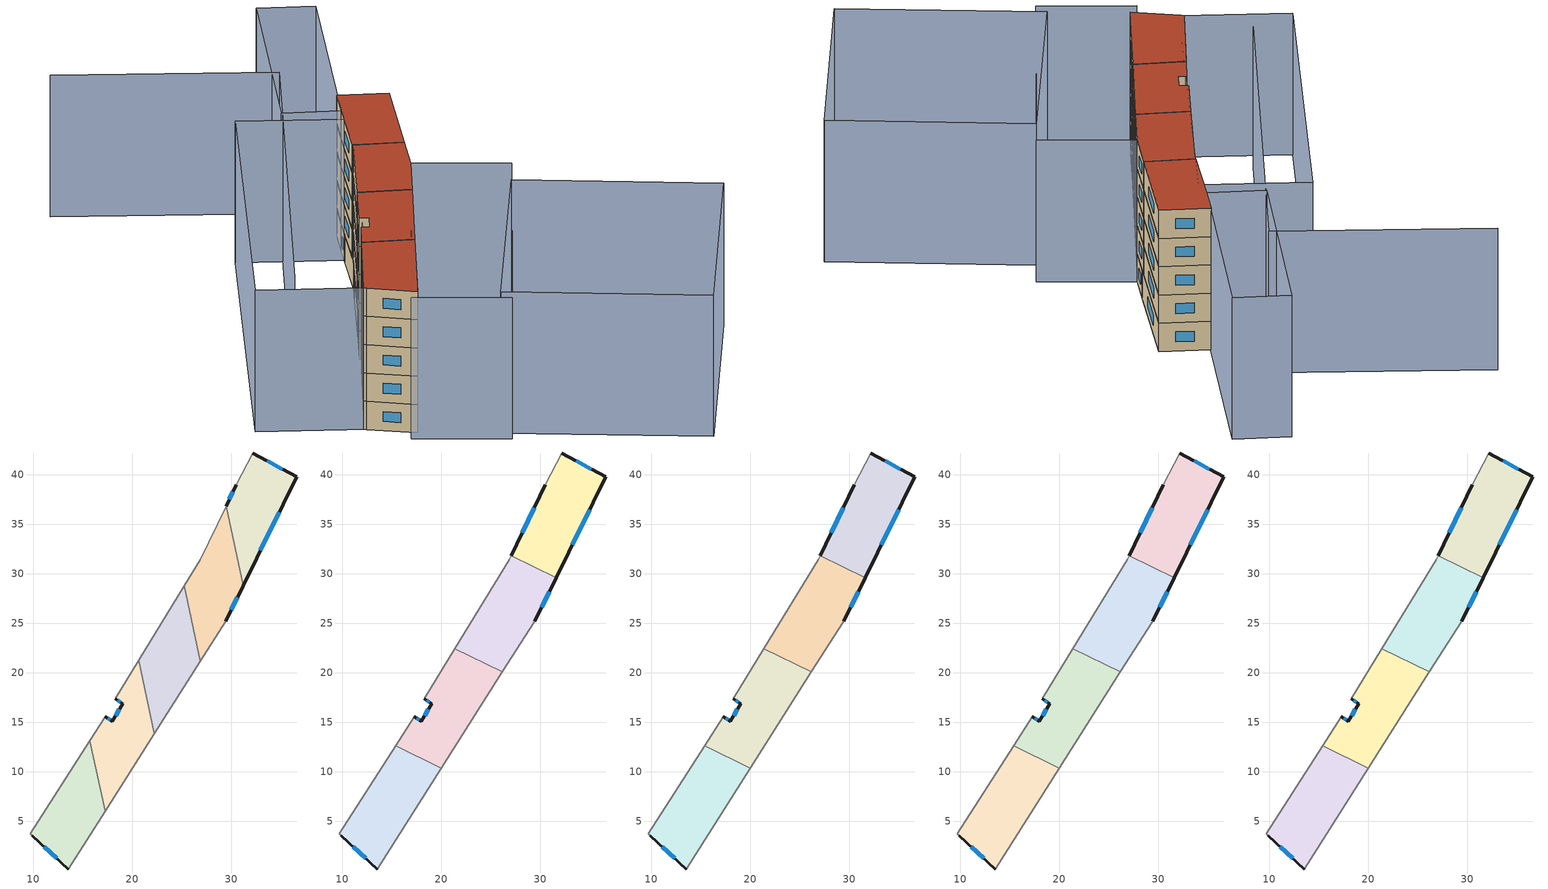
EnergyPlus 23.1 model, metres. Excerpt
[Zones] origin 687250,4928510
870c8e3164abf7e1_F0_dwelling_0
 floor ground (EU_floor_Construction): 36.61,39.79 31.19,28.79 29.47,36.84 30.5,38.99 32.17,42.21 z0
 wall outside (EU_wall_Construction): 30.5,38.99 29.47,36.84 / 31.19,28.79 36.61,39.79 32.17,42.21 z0:3
 wall to 870c8e3164abf7e1_F0_dwelling_1 (EU_wall_Construction): 29.47,36.84 31.19,28.79 z0:3
 wall adiabatic (EU_wall_Construction): 32.17,42.21 30.5,38.99 z0:3
 window (EU_Window_Construction): 30.17,38.29 29.81,37.54 / 35.17,40.58 33.61,41.43 / 32.95,32.37 34.85,36.22 z0.98:2.02
870c8e3164abf7e1_F0_dwelling_1
 floor ground (EU_floor_Construction): 29.47,36.84 31.19,28.79 29.42,25.21 26.86,21.18 25.25,28.78 26.87,31.42 z0
 wall outside (EU_wall_Construction): 29.42,25.21 31.19,28.79 z0:3
 wall adiabatic (EU_wall_Construction): 26.86,21.18 29.42,25.21 / 29.47,36.84 26.87,31.42 25.25,28.78 z0:3
 wall to 870c8e3164abf7e1_F0_dwelling_2 (EU_wall_Construction): 25.25,28.78 26.86,21.18 z0:3
 window (EU_Window_Construction): 29.99,26.37 30.61,27.62 z0.98:2.02
870c8e3164abf7e1_F0_dwelling_2
 floor ground (EU_floor_Construction): 25.25,28.78 26.86,21.18 22.22,13.85 20.64,21.26 z0
 wall adiabatic (EU_wall_Construction): 25.25,28.78 20.64,21.26 / 22.22,13.85 26.86,21.18 z0:3
 wall to 870c8e3164abf7e1_F0_dwelling_3 (EU_wall_Construction): 20.64,21.26 22.22,13.85 z0:3
 ceiling adiabatic (EU_roof_Construction): 22.22,13.85 26.86,21.18 25.25,28.78 20.64,21.26 z3
870c8e3164abf7e1_F0_dwelling_3
 floor ground (EU_floor_Construction): 20.64,21.26 22.22,13.85 17.23,5.98 15.71,13.14 17.26,15.57 17.97,15.11 19.04,16.86 18.27,17.38 z0
 wall outside (EU_wall_Construction): 18.27,17.38 19.04,16.86 17.97,15.11 17.26,15.57 z0:3
 wall adiabatic (EU_wall_Construction): 17.23,5.98 22.22,13.85 / 17.26,15.57 15.71,13.14 / 20.64,21.26 18.27,17.38 z0:3
 wall to 870c8e3164abf7e1_F0_dwelling_4 (EU_wall_Construction): 15.71,13.14 17.23,5.98 z0:3
 window (EU_Window_Construction): 17.74,15.25 17.49,15.42 / 18.69,16.29 18.32,15.67 / 18.52,17.21 18.79,17.03 z0.98:2.02
870c8e3164abf7e1_F0_dwelling_4
 floor ground (EU_floor_Construction): 15.71,13.14 17.23,5.98 13.54,0.16 9.87,3.52 9.68,3.71 z0
 wall outside (EU_wall_Construction): 9.87,3.52 13.54,0.16 z0:3
 wall adiabatic (EU_wall_Construction): 13.54,0.16 17.23,5.98 / 15.71,13.14 9.68,3.71 9.87,3.52 z0:3
 window (EU_Window_Construction): 11.06,2.42 12.35,1.25 z0.98:2.02
870c8e3164abf7e1_F1_dwelling_0
 floor to 870c8e3164abf7e1_F0_dwelling_4 (EU_floor_Construction): 15.87,12.37 17.23,5.98 13.54,0.16 9.87,3.52 9.68,3.71 15.38,12.62 z3
 floor to 870c8e3164abf7e1_F0_dwelling_3 (EU_floor_Construction): 20,10.34 17.23,5.98 15.87,12.37 z3
 wall outside (EU_wall_Construction): 9.87,3.52 13.54,0.16 z3:6
 wall adiabatic (EU_wall_Construction): 15.38,12.62 9.68,3.71 9.87,3.52 / 13.54,0.16 20,10.34 z3:6
 wall to 870c8e3164abf7e1_F1_dwelling_1 (EU_wall_Construction): 20,10.34 15.38,12.62 z3:6
 window (EU_Window_Construction): 11.06,2.42 12.35,1.25 z3.98:5.02
870c8e3164abf7e1_F1_dwelling_1
 floor to 870c8e3164abf7e1_F0_dwelling_3 (EU_floor_Construction): 20.64,21.26 22.22,13.85 20,10.34 15.87,12.37 15.71,13.14 17.26,15.57 17.97,15.11 19.04,16.86 18.27,17.38 z3
 floor to 870c8e3164abf7e1_F0_dwelling_4 (EU_floor_Construction): 15.71,13.14 15.87,12.37 15.38,12.62 z3
 floor adiabatic (EU_floor_Construction): 26.17,20.09 22.22,13.85 20.64,21.26 21.37,22.45 z3
 wall outside (EU_wall_Construction): 18.27,17.38 19.04,16.86 17.97,15.11 17.26,15.57 z3:6
 wall to 870c8e3164abf7e1_F1_dwelling_2 (EU_wall_Construction): 26.17,20.08 21.37,22.45 z3:6
 wall adiabatic (EU_wall_Construction): 20,10.34 26.17,20.08 / 17.26,15.57 15.38,12.62 / 21.37,22.45 18.27,17.38 z3:6
 window (EU_Window_Construction): 17.74,15.25 17.49,15.42 / 18.69,16.29 18.32,15.67 / 18.52,17.21 18.79,17.03 z3.98:5.02
870c8e3164abf7e1_F1_dwelling_2
 floor to 870c8e3164abf7e1_F0_dwelling_1 (EU_floor_Construction): 30.94,29.94 31.19,28.79 29.42,25.21 26.86,21.18 25.25,28.78 26.87,31.42 27.07,31.84 z3
 floor to 870c8e3164abf7e1_F0_dwelling_0 (EU_floor_Construction): 31.59,29.62 31.19,28.79 30.94,29.94 z3
 floor adiabatic (EU_floor_Construction): 25.25,28.78 26.86,21.18 26.17,20.09 21.37,22.45 z3
 wall outside (EU_wall_Construction): 29.42,25.21 31.59,29.62 z3:6
 wall adiabatic (EU_wall_Construction): 26.17,20.08 29.42,25.21 / 27.07,31.84 26.87,31.42 21.37,22.45 z3:6
 wall to 870c8e3164abf7e1_F1_dwelling_3 (EU_wall_Construction): 31.59,29.62 27.07,31.84 z3:6
 window (EU_Window_Construction): 30.13,26.64 30.89,28.18 z3.98:5.02
870c8e3164abf7e1_F1_dwelling_3
 floor to 870c8e3164abf7e1_F0_dwelling_0 (EU_floor_Construction): 36.61,39.79 31.59,29.62 30.94,29.94 29.47,36.84 30.5,38.99 32.17,42.21 z3
 floor to 870c8e3164abf7e1_F0_dwelling_1 (EU_floor_Construction): 29.47,36.84 30.94,29.94 27.07,31.84 z3
 wall outside (EU_wall_Construction): 31.59,29.62 36.61,39.79 32.17,42.21 / 30.5,38.99 27.07,31.84 z3:6
 wall adiabatic (EU_wall_Construction): 32.17,42.21 30.5,38.99 z3:6
 window (EU_Window_Construction): 33.22,32.93 34.98,36.48 / 29.38,36.66 28.18,34.16 / 35.17,40.58 33.61,41.43 z3.98:5.02
870c8e3164abf7e1_F2_dwelling_0
 floor to 870c8e3164abf7e1_F1_dwelling_0 (EU_floor_Construction): 20,10.34 13.54,0.16 9.87,3.52 9.68,3.71 15.38,12.62 z6
 wall outside (EU_wall_Construction): 9.87,3.52 13.54,0.16 z6:9
 wall adiabatic (EU_wall_Construction): 15.38,12.62 9.68,3.71 9.87,3.52 / 13.54,0.16 20,10.34 z6:9
 wall to 870c8e3164abf7e1_F2_dwelling_1 (EU_wall_Construction): 20,10.34 15.38,12.62 z6:9
 window (EU_Window_Construction): 11.06,2.42 12.35,1.25 z6.98:8.02
870c8e3164abf7e1_F2_dwelling_1
 floor to 870c8e3164abf7e1_F1_dwelling_1 (EU_floor_Construction): 26.17,20.08 20,10.34 15.38,12.62 17.26,15.57 17.97,15.11 19.04,16.86 18.27,17.38 21.37,22.45 z6
 wall outside (EU_wall_Construction): 18.27,17.38 19.04,16.86 17.97,15.11 17.26,15.57 z6:9
 wall to 870c8e3164abf7e1_F2_dwelling_2 (EU_wall_Construction): 26.17,20.08 21.37,22.45 z6:9
 wall adiabatic (EU_wall_Construction): 20,10.34 26.17,20.08 / 17.26,15.57 15.38,12.62 / 21.37,22.45 18.27,17.38 z6:9
 window (EU_Window_Construction): 17.74,15.25 17.49,15.42 / 18.69,16.29 18.32,15.67 / 18.52,17.21 18.79,17.03 z6.98:8.02
870c8e3164abf7e1_F2_dwelling_2
 floor to 870c8e3164abf7e1_F1_dwelling_2 (EU_floor_Construction): 31.59,29.62 29.42,25.21 26.17,20.08 21.37,22.45 26.87,31.42 27.07,31.84 z6
 wall outside (EU_wall_Construction): 29.42,25.21 31.59,29.62 z6:9
 wall adiabatic (EU_wall_Construction): 26.17,20.08 29.42,25.21 / 27.07,31.84 26.87,31.42 21.37,22.45 z6:9
 wall to 870c8e3164abf7e1_F2_dwelling_3 (EU_wall_Construction): 31.59,29.62 27.07,31.84 z6:9
 window (EU_Window_Construction): 30.13,26.64 30.89,28.18 z6.98:8.02
870c8e3164abf7e1_F2_dwelling_3
 floor to 870c8e3164abf7e1_F1_dwelling_3 (EU_floor_Construction): 36.61,39.79 31.59,29.62 27.07,31.84 30.5,38.99 32.17,42.21 z6
 wall outside (EU_wall_Construction): 31.59,29.62 36.61,39.79 32.17,42.21 / 30.5,38.99 27.07,31.84 z6:9
 wall adiabatic (EU_wall_Construction): 32.17,42.21 30.5,38.99 z6:9
 window (EU_Window_Construction): 33.22,32.93 34.98,36.48 / 29.38,36.66 28.18,34.16 / 35.17,40.58 33.61,41.43 z6.98:8.02
870c8e3164abf7e1_F3_dwelling_0
 floor to 870c8e3164abf7e1_F2_dwelling_0 (EU_floor_Construction): 20,10.34 13.54,0.16 9.87,3.52 9.68,3.71 15.38,12.62 z9
 wall outside (EU_wall_Construction): 9.87,3.52 13.54,0.16 z9:12
 wall adiabatic (EU_wall_Construction): 15.38,12.62 9.68,3.71 9.87,3.52 / 13.54,0.16 20,10.34 z9:12
 wall to 870c8e3164abf7e1_F3_dwelling_1 (EU_wall_Construction): 20,10.34 15.38,12.62 z9:12
 window (EU_Window_Construction): 11.06,2.42 12.35,1.25 z9.98:11.02
870c8e3164abf7e1_F3_dwelling_1
 floor to 870c8e3164abf7e1_F2_dwelling_1 (EU_floor_Construction): 26.17,20.08 20,10.34 15.38,12.62 17.26,15.57 17.97,15.11 19.04,16.86 18.27,17.38 21.37,22.45 z9
 wall outside (EU_wall_Construction): 18.27,17.38 19.04,16.86 17.97,15.11 17.26,15.57 z9:12
 wall to 870c8e3164abf7e1_F3_dwelling_2 (EU_wall_Construction): 26.17,20.08 21.37,22.45 z9:12
 wall adiabatic (EU_wall_Construction): 20,10.34 26.17,20.08 / 17.26,15.57 15.38,12.62 / 21.37,22.45 18.27,17.38 z9:12
 window (EU_Window_Construction): 17.74,15.25 17.49,15.42 / 18.69,16.29 18.32,15.67 / 18.52,17.21 18.79,17.03 z9.98:11.02
870c8e3164abf7e1_F3_dwelling_2
 floor to 870c8e3164abf7e1_F2_dwelling_2 (EU_floor_Construction): 31.59,29.62 29.42,25.21 26.17,20.08 21.37,22.45 26.87,31.42 27.07,31.84 z9
 wall outside (EU_wall_Construction): 29.42,25.21 31.59,29.62 z9:12
 wall adiabatic (EU_wall_Construction): 26.17,20.08 29.42,25.21 / 27.07,31.84 26.87,31.42 21.37,22.45 z9:12
 wall to 870c8e3164abf7e1_F3_dwelling_3 (EU_wall_Construction): 31.59,29.62 27.07,31.84 z9:12
 window (EU_Window_Construction): 30.13,26.64 30.89,28.18 z9.98:11.02
870c8e3164abf7e1_F3_dwelling_3
 floor to 870c8e3164abf7e1_F2_dwelling_3 (EU_floor_Construction): 36.61,39.79 31.59,29.62 27.07,31.84 30.5,38.99 32.17,42.21 z9
 wall outside (EU_wall_Construction): 31.59,29.62 36.61,39.79 32.17,42.21 / 30.5,38.99 27.07,31.84 z9:12
 wall adiabatic (EU_wall_Construction): 32.17,42.21 30.5,38.99 z9:12
 window (EU_Window_Construction): 33.22,32.93 34.98,36.48 / 29.38,36.66 28.18,34.16 / 35.17,40.58 33.61,41.43 z9.98:11.02
870c8e3164abf7e1_F4_dwelling_0
 floor to 870c8e3164abf7e1_F3_dwelling_0 (EU_floor_Construction): 20,10.34 13.54,0.16 9.87,3.52 9.68,3.71 15.38,12.62 z12
 wall outside (EU_wall_Construction): 9.87,3.52 13.54,0.16 z12:15
 wall adiabatic (EU_wall_Construction): 15.38,12.62 9.68,3.71 9.87,3.52 / 13.54,0.16 20,10.34 z12:15
 wall to 870c8e3164abf7e1_F4_dwelling_1 (EU_wall_Construction): 20,10.34 15.38,12.62 z12:15
 window (EU_Window_Construction): 11.06,2.42 12.35,1.25 z12.98:14.02
 roof outside (EU_roof_Construction): 13.54,0.16 20,10.34 15.38,12.62 9.68,3.71 9.87,3.52 z15
870c8e3164abf7e1_F4_dwelling_1
 floor to 870c8e3164abf7e1_F3_dwelling_1 (EU_floor_Construction): 26.17,20.08 20,10.34 15.38,12.62 17.26,15.57 17.97,15.11 19.04,16.86 18.27,17.38 21.37,22.45 z12
 wall outside (EU_wall_Construction): 18.27,17.38 19.04,16.86 17.97,15.11 17.26,15.57 z12:15
 wall to 870c8e3164abf7e1_F4_dwelling_2 (EU_wall_Construction): 26.17,20.08 21.37,22.45 z12:15
 wall adiabatic (EU_wall_Construction): 20,10.34 26.17,20.08 / 17.26,15.57 15.38,12.62 / 21.37,22.45 18.27,17.38 z12:15
 window (EU_Window_Construction): 17.74,15.25 17.49,15.42 / 18.69,16.29 18.32,15.67 / 18.52,17.21 18.79,17.03 z12.98:14.02
 roof outside (EU_roof_Construction): 20,10.34 26.17,20.08 21.37,22.45 18.27,17.38 19.04,16.86 17.97,15.11 17.26,15.57 15.38,12.62 z15
870c8e3164abf7e1_F4_dwelling_2
 floor to 870c8e3164abf7e1_F3_dwelling_2 (EU_floor_Construction): 31.59,29.62 29.42,25.21 26.17,20.08 21.37,22.45 26.87,31.42 27.07,31.84 z12
 wall outside (EU_wall_Construction): 29.42,25.21 31.59,29.62 z12:15
 wall adiabatic (EU_wall_Construction): 26.17,20.08 29.42,25.21 / 27.07,31.84 26.87,31.42 21.37,22.45 z12:15
 wall to 870c8e3164abf7e1_F4_dwelling_3 (EU_wall_Construction): 31.59,29.62 27.07,31.84 z12:15
 window (EU_Window_Construction): 30.13,26.64 30.89,28.18 z12.98:14.02
 roof outside (EU_roof_Construction): 26.17,20.08 29.42,25.21 31.59,29.62 27.07,31.84 26.87,31.42 21.37,22.45 z15
870c8e3164abf7e1_F4_dwelling_3
 floor to 870c8e3164abf7e1_F3_dwelling_3 (EU_floor_Construction): 36.61,39.79 31.59,29.62 27.07,31.84 30.5,38.99 32.17,42.21 z12
 wall outside (EU_wall_Construction): 31.59,29.62 36.61,39.79 32.17,42.21 / 30.5,38.99 27.07,31.84 z12:15
 wall adiabatic (EU_wall_Construction): 32.17,42.21 30.5,38.99 z12:15
 window (EU_Window_Construction): 33.22,32.93 34.98,36.48 / 29.38,36.66 28.18,34.16 / 35.17,40.58 33.61,41.43 z12.98:14.02
 roof outside (EU_roof_Construction): 31.59,29.62 36.61,39.79 32.17,42.21 30.5,38.99 27.07,31.84 z15
shading: 11.68,61.36 30.47,49.7 / 30.47,49.7 5.51,9.48 / 51.99,4.64 36.87,-16.34 / 36.87,-16.34 20.21,-4.33 / 20.21,-4.33 35.33,16.64 / 35.33,16.64 51.99,4.64 / 37.53,19.82 20.35,-6.06 / 20.35,-6.06 12.24,-0.68 / 12.24,-0.68 29.42,25.21 / 29.42,25.21 37.53,19.82 / 0.67,9.07 20.66,42.61 / 20.66,42.61 30.16,36.95 / 30.16,36.95 10.17,3.41 / 10.17,3.41 0.67,9.07 / 30.5,38.99 25.38,41.7 / 25.38,41.7 36.78,63.24 / 36.78,63.24 41.9,60.53 / 41.9,60.53 30.5,38.99 z0:15
[Building]
EU S2 Campaign: North Axis=0; Terrain=City; Solar Distribution=FullExterior
[Site:Location]
Bologna: Latitude=44.5; Longitude=11.25; Time Zone=1; Elevation=37
[SizingPeriod:WeatherFileDays]
AnnualSizingPeriod: Begin Month=1; Begin Day of Month=1; End Month=12; End Day of Month=31; Day of Week for Start Day=Monday; Use Weather File Daylight Saving Period=No; Use Weather File Rain and Snow Indicators=No
[MATERIAL]
EU_InternalMass_Material: Roughness=MediumRough; Thickness=0.1; Conductivity=1; Density=1800; Specific Heat=900; Thermal Absorptance=0.9; Solar Absorptance=0.7; Visible Absorptance=0.7
[MATERIAL:NOMASS] Roughness=MediumRough; Thermal Absorptance=0.9; Solar Absorptance=0.7; Visible Absorptance=0.7
Name | Thermal Resistance
EU_wall_NoMass | 0.905828
EU_roof_NoMass | 0.37593
EU_floor_NoMass | 0.67114
[WINDOWMATERIAL:SIMPLEGLAZINGSYSTEM]
EU_Window_SimpleGlazing: UFactor=4.52486; Solar Heat Gain Coefficient=0.85; Visible Transmittance=0.85
[CONSTRUCTION]
EU_wall_Construction: EU_wall_NoMass
EU_roof_Construction: EU_roof_NoMass
EU_floor_Construction: EU_floor_NoMass
EU_Window_Construction: EU_Window_SimpleGlazing
EU_InternalMass_Construction: EU_InternalMass_Material
[ZONE] Type=1; Multiplier=1; Ceiling Height=autocalculate; Floor Area=autocalculate; Part of Total Floor Area=Yes
Name | Volume
870c8e3164abf7e1_F0_dwelling_0 | 139.75
870c8e3164abf7e1_F1_dwelling_0; 870c8e3164abf7e1_F2_dwelling_0; 870c8e3164abf7e1_F3_dwelling_0; 870c8e3164abf7e1_F4_dwelling_0 | 174.684
870c8e3164abf7e1_F0_dwelling_1; 870c8e3164abf7e1_F0_dwelling_4 | 139.749
870c8e3164abf7e1_F1_dwelling_1; 870c8e3164abf7e1_F2_dwelling_1; 870c8e3164abf7e1_F3_dwelling_1; 870c8e3164abf7e1_F4_dwelling_1 | 174.683
870c8e3164abf7e1_F0_dwelling_2 | 139.738
870c8e3164abf7e1_F1_dwelling_2; 870c8e3164abf7e1_F2_dwelling_2; 870c8e3164abf7e1_F3_dwelling_2; 870c8e3164abf7e1_F4_dwelling_2 | 174.681
870c8e3164abf7e1_F0_dwelling_3 | 139.731
870c8e3164abf7e1_F1_dwelling_3; 870c8e3164abf7e1_F2_dwelling_3; 870c8e3164abf7e1_F3_dwelling_3; 870c8e3164abf7e1_F4_dwelling_3 | 174.689
[INTERNALMASS] Construction=EU_InternalMass_Construction
Name | Zone or ZoneList | Surface Area
870c8e3164abf7e1_F0_dwelling_0_EU_InternalMass | 870c8e3164abf7e1_F0_dwelling_0 | 46.5829
870c8e3164abf7e1_F0_dwelling_1_EU_InternalMass | 870c8e3164abf7e1_F0_dwelling_1 | 46.5831
870c8e3164abf7e1_F0_dwelling_2_EU_InternalMass | 870c8e3164abf7e1_F0_dwelling_2 | 46.5789
870c8e3164abf7e1_F0_dwelling_3_EU_InternalMass | 870c8e3164abf7e1_F0_dwelling_3 | 46.5771
870c8e3164abf7e1_F0_dwelling_4_EU_InternalMass | 870c8e3164abf7e1_F0_dwelling_4 | 46.5833
870c8e3164abf7e1_F1_dwelling_0_EU_InternalMass | 870c8e3164abf7e1_F1_dwelling_0 | 58.2283
870c8e3164abf7e1_F1_dwelling_1_EU_InternalMass | 870c8e3164abf7e1_F1_dwelling_1 | 58.2277
870c8e3164abf7e1_F1_dwelling_2_EU_InternalMass | 870c8e3164abf7e1_F1_dwelling_2 | 58.2267
870c8e3164abf7e1_F1_dwelling_3_EU_InternalMass | 870c8e3164abf7e1_F1_dwelling_3 | 58.2295
870c8e3164abf7e1_F2_dwelling_0_EU_InternalMass | 870c8e3164abf7e1_F2_dwelling_0 | 58.2283
870c8e3164abf7e1_F2_dwelling_1_EU_InternalMass | 870c8e3164abf7e1_F2_dwelling_1 | 58.2277
870c8e3164abf7e1_F2_dwelling_2_EU_InternalMass | 870c8e3164abf7e1_F2_dwelling_2 | 58.2267
870c8e3164abf7e1_F2_dwelling_3_EU_InternalMass | 870c8e3164abf7e1_F2_dwelling_3 | 58.2295
870c8e3164abf7e1_F3_dwelling_0_EU_InternalMass | 870c8e3164abf7e1_F3_dwelling_0 | 58.2283
870c8e3164abf7e1_F3_dwelling_1_EU_InternalMass | 870c8e3164abf7e1_F3_dwelling_1 | 58.2277
870c8e3164abf7e1_F3_dwelling_2_EU_InternalMass | 870c8e3164abf7e1_F3_dwelling_2 | 58.2267
870c8e3164abf7e1_F3_dwelling_3_EU_InternalMass | 870c8e3164abf7e1_F3_dwelling_3 | 58.2295
870c8e3164abf7e1_F4_dwelling_0_EU_InternalMass | 870c8e3164abf7e1_F4_dwelling_0 | 58.2283
870c8e3164abf7e1_F4_dwelling_1_EU_InternalMass | 870c8e3164abf7e1_F4_dwelling_1 | 58.2277
870c8e3164abf7e1_F4_dwelling_2_EU_InternalMass | 870c8e3164abf7e1_F4_dwelling_2 | 58.2267
870c8e3164abf7e1_F4_dwelling_3_EU_InternalMass | 870c8e3164abf7e1_F4_dwelling_3 | 58.2295
[OTHEREQUIPMENT] Fuel Type=Electricity; Design Level Calculation Method=Watts/Area; Power per Zone Floor Area=1; Fraction Latent=0; Fraction Radiant=0; Fraction Lost=0; Carbon Dioxide Generation Rate=0; EndUse Subcategory=EU_Step8_InternalGains
Name | Zone or ZoneList or Space or SpaceList | Schedule
EU_Step8_InternalGain_870c8e3164abf7e1_F0_dwelling_0_f000 | 870c8e3164abf7e1_F0_dwelling_0 | EU_Step8_GainSchedule_870c8e3164abf7e1_F0_dwelling_0_f000
EU_Step8_InternalGain_870c8e3164abf7e1_F0_dwelling_1_f000 | 870c8e3164abf7e1_F0_dwelling_1 | EU_Step8_GainSchedule_870c8e3164abf7e1_F0_dwelling_1_f000
EU_Step8_InternalGain_870c8e3164abf7e1_F0_dwelling_2_f000 | 870c8e3164abf7e1_F0_dwelling_2 | EU_Step8_GainSchedule_870c8e3164abf7e1_F0_dwelling_2_f000
EU_Step8_InternalGain_870c8e3164abf7e1_F0_dwelling_3_f000 | 870c8e3164abf7e1_F0_dwelling_3 | EU_Step8_GainSchedule_870c8e3164abf7e1_F0_dwelling_3_f000
EU_Step8_InternalGain_870c8e3164abf7e1_F0_dwelling_4_f000 | 870c8e3164abf7e1_F0_dwelling_4 | EU_Step8_GainSchedule_870c8e3164abf7e1_F0_dwelling_4_f000
EU_Step8_InternalGain_870c8e3164abf7e1_F1_dwelling_0_f000 | 870c8e3164abf7e1_F1_dwelling_0 | EU_Step8_GainSchedule_870c8e3164abf7e1_F1_dwelling_0_f000
EU_Step8_InternalGain_870c8e3164abf7e1_F1_dwelling_1_f000 | 870c8e3164abf7e1_F1_dwelling_1 | EU_Step8_GainSchedule_870c8e3164abf7e1_F1_dwelling_1_f000
EU_Step8_InternalGain_870c8e3164abf7e1_F1_dwelling_2_f000 | 870c8e3164abf7e1_F1_dwelling_2 | EU_Step8_GainSchedule_870c8e3164abf7e1_F1_dwelling_2_f000
EU_Step8_InternalGain_870c8e3164abf7e1_F1_dwelling_3_f000 | 870c8e3164abf7e1_F1_dwelling_3 | EU_Step8_GainSchedule_870c8e3164abf7e1_F1_dwelling_3_f000
EU_Step8_InternalGain_870c8e3164abf7e1_F2_dwelling_0_f000 | 870c8e3164abf7e1_F2_dwelling_0 | EU_Step8_GainSchedule_870c8e3164abf7e1_F2_dwelling_0_f000
EU_Step8_InternalGain_870c8e3164abf7e1_F2_dwelling_1_f000 | 870c8e3164abf7e1_F2_dwelling_1 | EU_Step8_GainSchedule_870c8e3164abf7e1_F2_dwelling_1_f000
EU_Step8_InternalGain_870c8e3164abf7e1_F2_dwelling_2_f000 | 870c8e3164abf7e1_F2_dwelling_2 | EU_Step8_GainSchedule_870c8e3164abf7e1_F2_dwelling_2_f000
EU_Step8_InternalGain_870c8e3164abf7e1_F2_dwelling_3_f000 | 870c8e3164abf7e1_F2_dwelling_3 | EU_Step8_GainSchedule_870c8e3164abf7e1_F2_dwelling_3_f000
EU_Step8_InternalGain_870c8e3164abf7e1_F3_dwelling_0_f000 | 870c8e3164abf7e1_F3_dwelling_0 | EU_Step8_GainSchedule_870c8e3164abf7e1_F3_dwelling_0_f000
EU_Step8_InternalGain_870c8e3164abf7e1_F3_dwelling_1_f000 | 870c8e3164abf7e1_F3_dwelling_1 | EU_Step8_GainSchedule_870c8e3164abf7e1_F3_dwelling_1_f000
EU_Step8_InternalGain_870c8e3164abf7e1_F3_dwelling_2_f000 | 870c8e3164abf7e1_F3_dwelling_2 | EU_Step8_GainSchedule_870c8e3164abf7e1_F3_dwelling_2_f000
EU_Step8_InternalGain_870c8e3164abf7e1_F3_dwelling_3_f000 | 870c8e3164abf7e1_F3_dwelling_3 | EU_Step8_GainSchedule_870c8e3164abf7e1_F3_dwelling_3_f000
EU_Step8_InternalGain_870c8e3164abf7e1_F4_dwelling_0_f000 | 870c8e3164abf7e1_F4_dwelling_0 | EU_Step8_GainSchedule_870c8e3164abf7e1_F4_dwelling_0_f000
EU_Step8_InternalGain_870c8e3164abf7e1_F4_dwelling_1_f000 | 870c8e3164abf7e1_F4_dwelling_1 | EU_Step8_GainSchedule_870c8e3164abf7e1_F4_dwelling_1_f000
EU_Step8_InternalGain_870c8e3164abf7e1_F4_dwelling_2_f000 | 870c8e3164abf7e1_F4_dwelling_2 | EU_Step8_GainSchedule_870c8e3164abf7e1_F4_dwelling_2_f000
EU_Step8_InternalGain_870c8e3164abf7e1_F4_dwelling_3_f000 | 870c8e3164abf7e1_F4_dwelling_3 | EU_Step8_GainSchedule_870c8e3164abf7e1_F4_dwelling_3_f000
[ZONEVENTILATION:DESIGNFLOWRATE] Schedule=EU_AlwaysOn; Design Flow Rate Calculation Method=AirChanges/Hour; Air Changes per Hour=0.73129; Ventilation Type=Natural; Fan Pressure Rise=0; Fan Total Efficiency=1; Constant Term Coefficient=1; Temperature Term Coefficient=0; Velocity Term Coefficient=0; Velocity Squared Term Coefficient=0; Minimum Indoor Temperature=-100; Maximum Indoor Temperature=100; Delta Temperature=-100; Minimum Outdoor Temperature=-100; Maximum Outdoor Temperature=100; Maximum Wind Speed=40
Name | Zone or ZoneList or Space or SpaceList
EU_ConstantAir_870c8e3164abf7e1_F0_dwelling_0 | 870c8e3164abf7e1_F0_dwelling_0
EU_ConstantAir_870c8e3164abf7e1_F0_dwelling_1 | 870c8e3164abf7e1_F0_dwelling_1
EU_ConstantAir_870c8e3164abf7e1_F0_dwelling_2 | 870c8e3164abf7e1_F0_dwelling_2
EU_ConstantAir_870c8e3164abf7e1_F0_dwelling_3 | 870c8e3164abf7e1_F0_dwelling_3
EU_ConstantAir_870c8e3164abf7e1_F0_dwelling_4 | 870c8e3164abf7e1_F0_dwelling_4
EU_ConstantAir_870c8e3164abf7e1_F1_dwelling_0 | 870c8e3164abf7e1_F1_dwelling_0
EU_ConstantAir_870c8e3164abf7e1_F1_dwelling_1 | 870c8e3164abf7e1_F1_dwelling_1
EU_ConstantAir_870c8e3164abf7e1_F1_dwelling_2 | 870c8e3164abf7e1_F1_dwelling_2
EU_ConstantAir_870c8e3164abf7e1_F1_dwelling_3 | 870c8e3164abf7e1_F1_dwelling_3
EU_ConstantAir_870c8e3164abf7e1_F2_dwelling_0 | 870c8e3164abf7e1_F2_dwelling_0
EU_ConstantAir_870c8e3164abf7e1_F2_dwelling_1 | 870c8e3164abf7e1_F2_dwelling_1
EU_ConstantAir_870c8e3164abf7e1_F2_dwelling_2 | 870c8e3164abf7e1_F2_dwelling_2
EU_ConstantAir_870c8e3164abf7e1_F2_dwelling_3 | 870c8e3164abf7e1_F2_dwelling_3
EU_ConstantAir_870c8e3164abf7e1_F3_dwelling_0 | 870c8e3164abf7e1_F3_dwelling_0
EU_ConstantAir_870c8e3164abf7e1_F3_dwelling_1 | 870c8e3164abf7e1_F3_dwelling_1
EU_ConstantAir_870c8e3164abf7e1_F3_dwelling_2 | 870c8e3164abf7e1_F3_dwelling_2
EU_ConstantAir_870c8e3164abf7e1_F3_dwelling_3 | 870c8e3164abf7e1_F3_dwelling_3
EU_ConstantAir_870c8e3164abf7e1_F4_dwelling_0 | 870c8e3164abf7e1_F4_dwelling_0
EU_ConstantAir_870c8e3164abf7e1_F4_dwelling_1 | 870c8e3164abf7e1_F4_dwelling_1
EU_ConstantAir_870c8e3164abf7e1_F4_dwelling_2 | 870c8e3164abf7e1_F4_dwelling_2
EU_ConstantAir_870c8e3164abf7e1_F4_dwelling_3 | 870c8e3164abf7e1_F4_dwelling_3
[HVACTEMPLATE:THERMOSTAT] Constant Heating Setpoint=20; Constant Cooling Setpoint=50
EU_HeatOnly_870c8e3164abf7e1_F0_dwelling_0; EU_HeatOnly_870c8e3164abf7e1_F0_dwelling_1; EU_HeatOnly_870c8e3164abf7e1_F0_dwelling_2; EU_HeatOnly_870c8e3164abf7e1_F0_dwelling_3; EU_HeatOnly_870c8e3164abf7e1_F0_dwelling_4; EU_HeatOnly_870c8e3164abf7e1_F1_dwelling_0; EU_HeatOnly_870c8e3164abf7e1_F1_dwelling_1; EU_HeatOnly_870c8e3164abf7e1_F1_dwelling_2; EU_HeatOnly_870c8e3164abf7e1_F1_dwelling_3; EU_HeatOnly_870c8e3164abf7e1_F2_dwelling_0; EU_HeatOnly_870c8e3164abf7e1_F2_dwelling_1; EU_HeatOnly_870c8e3164abf7e1_F2_dwelling_2; EU_HeatOnly_870c8e3164abf7e1_F2_dwelling_3; EU_HeatOnly_870c8e3164abf7e1_F3_dwelling_0; EU_HeatOnly_870c8e3164abf7e1_F3_dwelling_1; EU_HeatOnly_870c8e3164abf7e1_F3_dwelling_2; EU_HeatOnly_870c8e3164abf7e1_F3_dwelling_3; EU_HeatOnly_870c8e3164abf7e1_F4_dwelling_0; EU_HeatOnly_870c8e3164abf7e1_F4_dwelling_1; EU_HeatOnly_870c8e3164abf7e1_F4_dwelling_2; EU_HeatOnly_870c8e3164abf7e1_F4_dwelling_3
[HVACTEMPLATE:ZONE:IDEALLOADSAIRSYSTEM] System Availability Schedule=EU_AlwaysOn; Maximum Heating Supply Air Temperature=50; Minimum Cooling Supply Air Temperature=13; Maximum Heating Supply Air Humidity Ratio=0.0156; Minimum Cooling Supply Air Humidity Ratio=0.0077; Heating Limit=NoLimit; Cooling Limit=NoLimit; Heating Availability Schedule=EU_AlwaysOn; Cooling Availability Schedule=EU_CoolingOff; Dehumidification Control Type=ConstantSensibleHeatRatio; Cooling Sensible Heat Ratio=0.7; Dehumidification Setpoint=60; Humidification Control Type=None; Humidification Setpoint=30; Outdoor Air Method=None; Outdoor Air Flow Rate per Person=0.00944; Outdoor Air Flow Rate per Zone Floor Area=0; Outdoor Air Flow Rate per Zone=0; Demand Controlled Ventilation Type=None; Outdoor Air Economizer Type=NoEconomizer; Heat Recovery Type=None; Sensible Heat Recovery Effectiveness=0.7; Latent Heat Recovery Effectiveness=0.65
Name | Template Thermostat
870c8e3164abf7e1_F0_dwelling_0 | EU_HeatOnly_870c8e3164abf7e1_F0_dwelling_0
870c8e3164abf7e1_F0_dwelling_1 | EU_HeatOnly_870c8e3164abf7e1_F0_dwelling_1
870c8e3164abf7e1_F0_dwelling_2 | EU_HeatOnly_870c8e3164abf7e1_F0_dwelling_2
870c8e3164abf7e1_F0_dwelling_3 | EU_HeatOnly_870c8e3164abf7e1_F0_dwelling_3
870c8e3164abf7e1_F0_dwelling_4 | EU_HeatOnly_870c8e3164abf7e1_F0_dwelling_4
870c8e3164abf7e1_F1_dwelling_0 | EU_HeatOnly_870c8e3164abf7e1_F1_dwelling_0
870c8e3164abf7e1_F1_dwelling_1 | EU_HeatOnly_870c8e3164abf7e1_F1_dwelling_1
870c8e3164abf7e1_F1_dwelling_2 | EU_HeatOnly_870c8e3164abf7e1_F1_dwelling_2
870c8e3164abf7e1_F1_dwelling_3 | EU_HeatOnly_870c8e3164abf7e1_F1_dwelling_3
870c8e3164abf7e1_F2_dwelling_0 | EU_HeatOnly_870c8e3164abf7e1_F2_dwelling_0
870c8e3164abf7e1_F2_dwelling_1 | EU_HeatOnly_870c8e3164abf7e1_F2_dwelling_1
870c8e3164abf7e1_F2_dwelling_2 | EU_HeatOnly_870c8e3164abf7e1_F2_dwelling_2
870c8e3164abf7e1_F2_dwelling_3 | EU_HeatOnly_870c8e3164abf7e1_F2_dwelling_3
870c8e3164abf7e1_F3_dwelling_0 | EU_HeatOnly_870c8e3164abf7e1_F3_dwelling_0
870c8e3164abf7e1_F3_dwelling_1 | EU_HeatOnly_870c8e3164abf7e1_F3_dwelling_1
870c8e3164abf7e1_F3_dwelling_2 | EU_HeatOnly_870c8e3164abf7e1_F3_dwelling_2
870c8e3164abf7e1_F3_dwelling_3 | EU_HeatOnly_870c8e3164abf7e1_F3_dwelling_3
870c8e3164abf7e1_F4_dwelling_0 | EU_HeatOnly_870c8e3164abf7e1_F4_dwelling_0
870c8e3164abf7e1_F4_dwelling_1 | EU_HeatOnly_870c8e3164abf7e1_F4_dwelling_1
870c8e3164abf7e1_F4_dwelling_2 | EU_HeatOnly_870c8e3164abf7e1_F4_dwelling_2
870c8e3164abf7e1_F4_dwelling_3 | EU_HeatOnly_870c8e3164abf7e1_F4_dwelling_3
[SIZING:ZONE] Zone Cooling Design Supply Air Temperature Input Method=SupplyAirTemperature; Zone Cooling Design Supply Air Temperature=13; Zone Heating Design Supply Air Temperature Input Method=SupplyAirTemperature; Zone Heating Design Supply Air Temperature=50; Zone Cooling Design Supply Air Humidity Ratio=0.008; Zone Heating Design Supply Air Humidity Ratio=0.008; Cooling Design Air Flow Method=DesignDay; Cooling Design Air Flow Rate=0; Cooling Minimum Air Flow per Zone Floor Area=0.000762; Cooling Minimum Air Flow=0; Cooling Minimum Air Flow Fraction=0.2; Heating Design Air Flow Method=DesignDay; Heating Design Air Flow Rate=0; Heating Maximum Air Flow per Zone Floor Area=0.002032; Heating Maximum Air Flow=0.141576; Heating Maximum Air Flow Fraction=0.3; Account for Dedicated Outdoor Air System=No; Dedicated Outdoor Air System Control Strategy=NeutralSupplyAir; Dedicated Outdoor Air Low Setpoint Temperature for Design=autosize; Dedicated Outdoor Air High Setpoint Temperature for Design=autosize; Zone Load Sizing Method=Sensible Load Only No Latent Load; Zone Latent Cooling Design Supply Air Humidity Ratio Input Method=HumidityRatioDifference; Zone Cooling Design Supply Air Humidity Ratio Difference=0.005; Zone Latent Heating Design Supply Air Humidity Ratio Input Method=HumidityRatioDifference; Zone Humidification Design Supply Air Humidity Ratio Difference=0.005
870c8e3164abf7e1_F0_dwelling_0; 870c8e3164abf7e1_F0_dwelling_1; 870c8e3164abf7e1_F0_dwelling_2; 870c8e3164abf7e1_F0_dwelling_3; 870c8e3164abf7e1_F0_dwelling_4; 870c8e3164abf7e1_F1_dwelling_0; 870c8e3164abf7e1_F1_dwelling_1; 870c8e3164abf7e1_F1_dwelling_2; 870c8e3164abf7e1_F1_dwelling_3; 870c8e3164abf7e1_F2_dwelling_0; 870c8e3164abf7e1_F2_dwelling_1; 870c8e3164abf7e1_F2_dwelling_2; 870c8e3164abf7e1_F2_dwelling_3; 870c8e3164abf7e1_F3_dwelling_0; 870c8e3164abf7e1_F3_dwelling_1; 870c8e3164abf7e1_F3_dwelling_2; 870c8e3164abf7e1_F3_dwelling_3; 870c8e3164abf7e1_F4_dwelling_0; 870c8e3164abf7e1_F4_dwelling_1; 870c8e3164abf7e1_F4_dwelling_2; 870c8e3164abf7e1_F4_dwelling_3
[SCHEDULE:CONSTANT]
Name | Hourly Value
EU_AlwaysOn | 1
EU_CoolingOff | 0
[SCHEDULE:FILE] Column Number=1; Rows to Skip at Top=0; Number of Hours of Data=8760; Column Separator=Comma; Interpolate to Timestep=No; Minutes per Item=60; Adjust Schedule for Daylight Savings=Yes
Name | File
EU_Step8_GainSchedule_870c8e3164abf7e1_F0_dwelling_0_f000 | ../../schedules/870c8e3164abf7e1/870c8e3164abf7e1_F0_dwelling_0_f000_gain.csv
EU_Step8_GainSchedule_870c8e3164abf7e1_F0_dwelling_1_f000 | ../../schedules/870c8e3164abf7e1/870c8e3164abf7e1_F0_dwelling_1_f000_gain.csv
EU_Step8_GainSchedule_870c8e3164abf7e1_F0_dwelling_2_f000 | ../../schedules/870c8e3164abf7e1/870c8e3164abf7e1_F0_dwelling_2_f000_gain.csv
EU_Step8_GainSchedule_870c8e3164abf7e1_F0_dwelling_3_f000 | ../../schedules/870c8e3164abf7e1/870c8e3164abf7e1_F0_dwelling_3_f000_gain.csv
EU_Step8_GainSchedule_870c8e3164abf7e1_F0_dwelling_4_f000 | ../../schedules/870c8e3164abf7e1/870c8e3164abf7e1_F0_dwelling_4_f000_gain.csv
EU_Step8_GainSchedule_870c8e3164abf7e1_F1_dwelling_0_f000 | ../../schedules/870c8e3164abf7e1/870c8e3164abf7e1_F1_dwelling_0_f000_gain.csv
EU_Step8_GainSchedule_870c8e3164abf7e1_F1_dwelling_1_f000 | ../../schedules/870c8e3164abf7e1/870c8e3164abf7e1_F1_dwelling_1_f000_gain.csv
EU_Step8_GainSchedule_870c8e3164abf7e1_F1_dwelling_2_f000 | ../../schedules/870c8e3164abf7e1/870c8e3164abf7e1_F1_dwelling_2_f000_gain.csv
EU_Step8_GainSchedule_870c8e3164abf7e1_F1_dwelling_3_f000 | ../../schedules/870c8e3164abf7e1/870c8e3164abf7e1_F1_dwelling_3_f000_gain.csv
EU_Step8_GainSchedule_870c8e3164abf7e1_F2_dwelling_0_f000 | ../../schedules/870c8e3164abf7e1/870c8e3164abf7e1_F2_dwelling_0_f000_gain.csv
EU_Step8_GainSchedule_870c8e3164abf7e1_F2_dwelling_1_f000 | ../../schedules/870c8e3164abf7e1/870c8e3164abf7e1_F2_dwelling_1_f000_gain.csv
EU_Step8_GainSchedule_870c8e3164abf7e1_F2_dwelling_2_f000 | ../../schedules/870c8e3164abf7e1/870c8e3164abf7e1_F2_dwelling_2_f000_gain.csv
EU_Step8_GainSchedule_870c8e3164abf7e1_F2_dwelling_3_f000 | ../../schedules/870c8e3164abf7e1/870c8e3164abf7e1_F2_dwelling_3_f000_gain.csv
EU_Step8_GainSchedule_870c8e3164abf7e1_F3_dwelling_0_f000 | ../../schedules/870c8e3164abf7e1/870c8e3164abf7e1_F3_dwelling_0_f000_gain.csv
EU_Step8_GainSchedule_870c8e3164abf7e1_F3_dwelling_1_f000 | ../../schedules/870c8e3164abf7e1/870c8e3164abf7e1_F3_dwelling_1_f000_gain.csv
EU_Step8_GainSchedule_870c8e3164abf7e1_F3_dwelling_2_f000 | ../../schedules/870c8e3164abf7e1/870c8e3164abf7e1_F3_dwelling_2_f000_gain.csv
EU_Step8_GainSchedule_870c8e3164abf7e1_F3_dwelling_3_f000 | ../../schedules/870c8e3164abf7e1/870c8e3164abf7e1_F3_dwelling_3_f000_gain.csv
EU_Step8_GainSchedule_870c8e3164abf7e1_F4_dwelling_0_f000 | ../../schedules/870c8e3164abf7e1/870c8e3164abf7e1_F4_dwelling_0_f000_gain.csv
EU_Step8_GainSchedule_870c8e3164abf7e1_F4_dwelling_1_f000 | ../../schedules/870c8e3164abf7e1/870c8e3164abf7e1_F4_dwelling_1_f000_gain.csv
EU_Step8_GainSchedule_870c8e3164abf7e1_F4_dwelling_2_f000 | ../../schedules/870c8e3164abf7e1/870c8e3164abf7e1_F4_dwelling_2_f000_gain.csv
EU_Step8_GainSchedule_870c8e3164abf7e1_F4_dwelling_3_f000 | ../../schedules/870c8e3164abf7e1/870c8e3164abf7e1_F4_dwelling_3_f000_gain.csv
